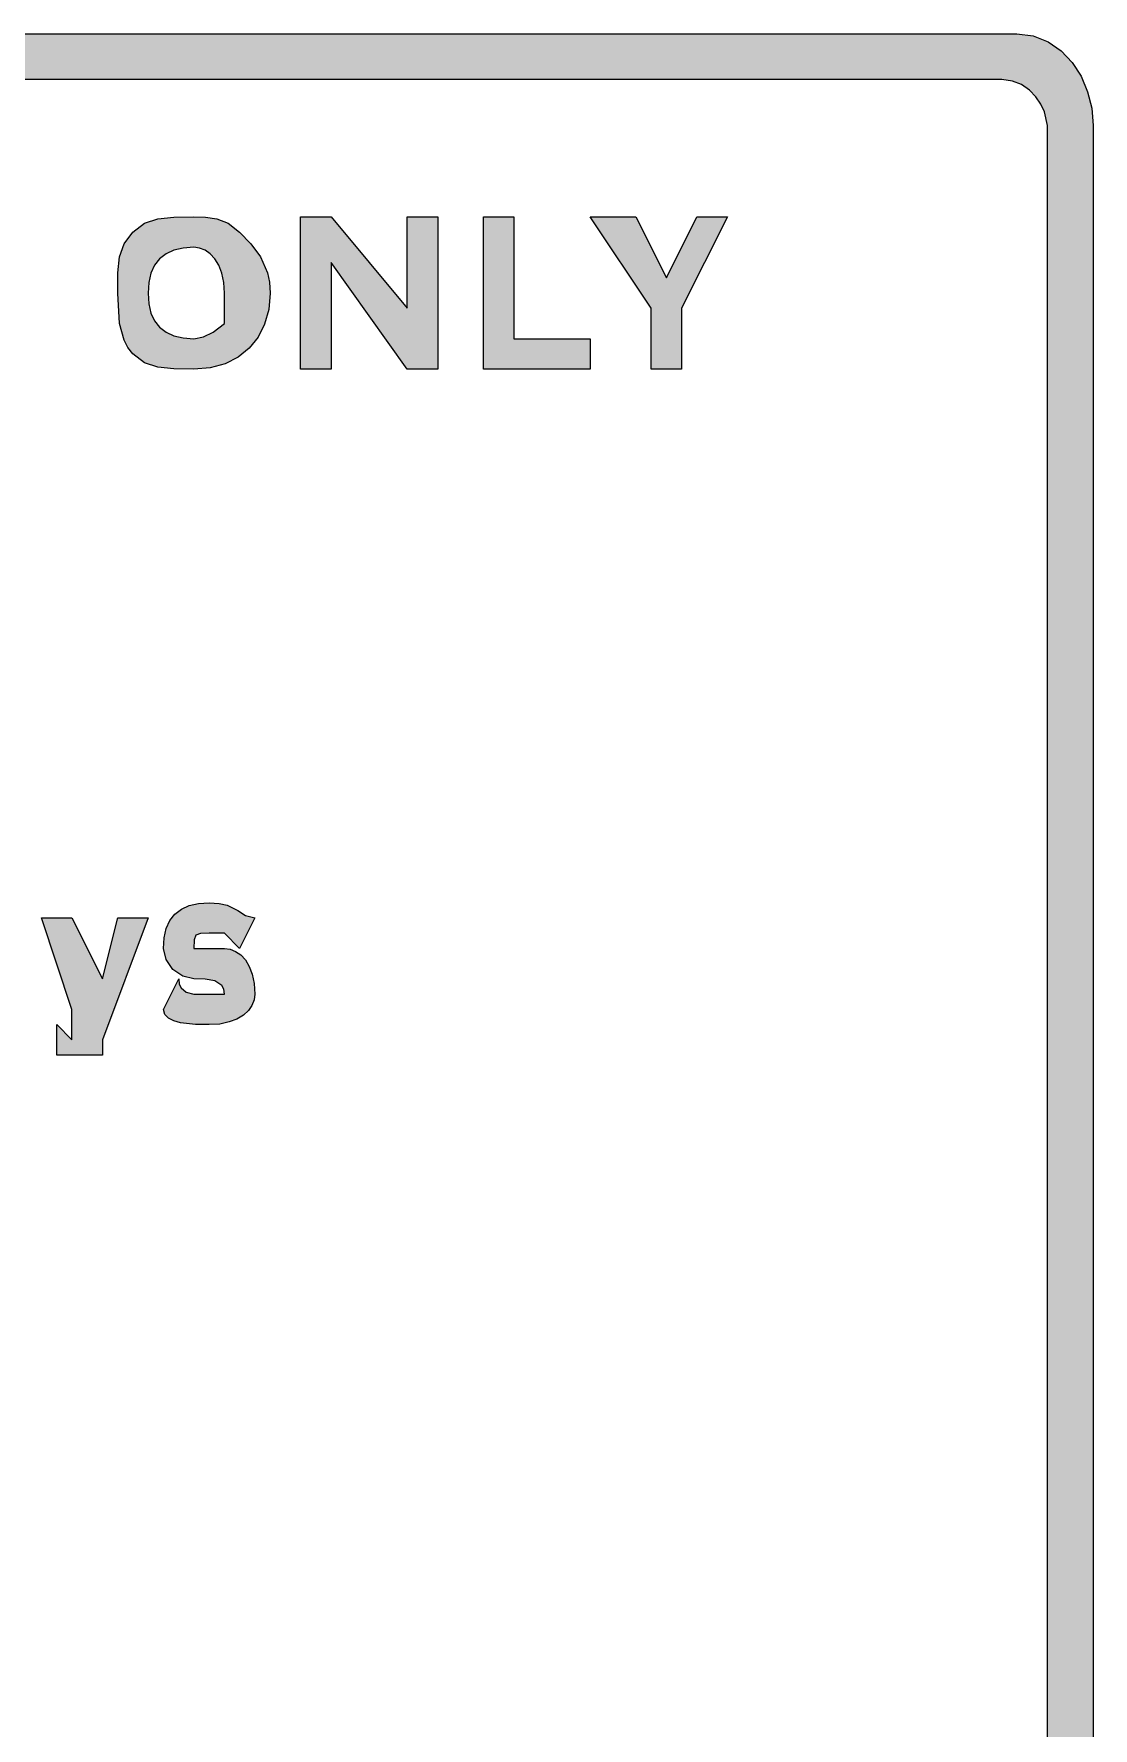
# Model space of a CAD drawing. Header units: metres. Extents: x 117 to 450, y 6 to 264.
# Drawn here: x 366.2 to 449.6, y 130.4 to 263.8 of the extents above; entities that cross this region are included whole.
import ezdxf

# ---------------------------------------------------------------- set-up
doc = ezdxf.new("R2010")
doc.units = ezdxf.units.M
doc.layers.add('FILL_BLACK_000000', color=7, linetype='Continuous', true_color=0x000000)

msp = doc.modelspace()

# ---------------------------------------------------------------- hatches: boundary and pattern name
at = {"layer": 'FILL_BLACK_000000', "true_color": 0x000000}
h = msp.add_hatch(color=7, dxfattribs=at)
h.dxf.hatch_style = 1
h.paths.add_polyline_path([(117.42, 257.65), (117.96, 258.96), (118.73, 260.27), (119.61, 261.36), (121.41, 263.01), (122.31, 263.55), (123.21, 263.76), (443.61, 263.76), (444.9, 263.6), (446.07, 263.14), (447.09, 262.43), (447.96, 261.51), (448.66, 260.42), (449.18, 259.2), (449.5, 257.9), (449.61, 256.56), (449.61, 11.76), (449.5, 10.47), (449.18, 9.3), (448.66, 8.28), (447.96, 7.41), (447.09, 6.71), (446.07, 6.19), (444.9, 5.87), (443.61, 5.76), (123.21, 5.76), (122.31, 5.97), (121.41, 6.51), (119.61, 8.16), (119.21, 8.21), (118.9, 8.35), (118.41, 8.76), (117.92, 9.17), (117.61, 9.31), (117.21, 9.36), (117.21, 11.76), (117.21, 256.56), (117.42, 257.65)])
h.paths.add_polyline_path([(443.98, 9.58), (444.6, 9.87), (445.11, 10.26), (445.5, 10.77), (445.78, 11.38), (445.95, 12.12), (446.01, 12.96), (446.01, 256.56), (445.78, 257.63), (445.5, 258.23), (445.11, 258.81), (444.6, 259.34), (443.98, 259.77), (443.25, 260.05), (442.41, 260.16), (124.41, 260.16), (123.53, 259.97), (122.76, 259.56), (122.01, 258.96), (121.61, 258.91), (121.32, 258.77), (120.96, 258.36), (120.81, 257.76), (120.81, 256.56), (120.81, 12.96), (120.83, 12.08), (120.96, 11.31), (121.32, 10.77), (121.61, 10.61), (122.01, 10.56), (122.06, 10.16), (122.22, 9.87), (122.76, 9.51), (123.53, 9.38), (124.41, 9.36), (442.41, 9.36), (443.25, 9.42), (443.98, 9.58)], flags=16)
h = msp.add_hatch(color=7, dxfattribs=at)
h.dxf.hatch_style = 1
h.paths.add_polyline_path([(375.96, 237.51), (374.93, 237.87), (374.01, 238.56), (373.61, 239.06), (373.32, 239.65), (372.96, 240.96), (372.81, 243.36), (372.83, 244.95), (372.96, 246.21), (373.32, 247.24), (374.01, 248.16), (374.93, 248.85), (375.96, 249.21), (377.22, 249.34), (378.81, 249.36), (379.71, 249.34), (380.61, 249.21), (381.51, 248.85), (382.41, 248.16), (383.29, 247.24), (384.06, 246.21), (384.6, 244.95), (384.76, 244.21), (384.81, 243.36), (384.7, 242.07), (384.38, 240.9), (383.86, 239.88), (383.16, 239.01), (382.29, 238.31), (381.27, 237.79), (380.1, 237.47), (378.81, 237.36), (377.22, 237.38), (375.96, 237.51)])
h.paths.add_polyline_path([(375.43, 241.78), (375.72, 241.17), (376.11, 240.66), (376.62, 240.27), (377.23, 239.98), (377.97, 239.82), (378.81, 239.76), (379.56, 239.91), (380.33, 240.27), (381.21, 240.96), (381.21, 243.36), (381.16, 244.2), (381, 244.93), (380.77, 245.55), (380.46, 246.06), (380.1, 246.45), (379.69, 246.73), (379.26, 246.9), (378.81, 246.96), (377.97, 246.9), (377.23, 246.73), (376.62, 246.45), (376.11, 246.06), (375.72, 245.55), (375.43, 244.93), (375.27, 244.2), (375.21, 243.36), (375.27, 242.52), (375.43, 241.78)], flags=16)
h = msp.add_hatch(color=7, dxfattribs=at)
h.dxf.hatch_style = 1
h.paths.add_polyline_path([(389.61, 237.36), (387.21, 237.36), (387.21, 249.36), (389.61, 249.36), (395.61, 242.16), (395.61, 249.36), (398.01, 249.36), (398.01, 237.36), (395.61, 237.36), (389.61, 245.76), (389.61, 237.36)])
h = msp.add_hatch(color=7, dxfattribs=at)
h.dxf.hatch_style = 1
h.paths.add_polyline_path([(410.01, 237.36), (401.61, 237.36), (401.61, 249.36), (404.01, 249.36), (404.01, 239.76), (410.01, 239.76), (410.01, 237.36)])
h = msp.add_hatch(color=7, dxfattribs=at)
h.dxf.hatch_style = 1
h.paths.add_polyline_path([(414.81, 242.16), (410.01, 249.36), (413.61, 249.36), (416.01, 244.56), (418.41, 249.36), (420.81, 249.36), (417.21, 242.16), (417.21, 237.36), (416.01, 237.36), (414.81, 237.36), (414.81, 242.16)])
h = msp.add_hatch(color=7, dxfattribs=at)
h.dxf.hatch_style = 1
h.paths.add_polyline_path([(383.55, 187.71), (383.38, 187.28), (383.1, 186.87), (382.71, 186.51), (382.2, 186.2), (381.58, 185.97), (380.85, 185.81), (380.01, 185.76), (378.94, 185.78), (377.76, 185.91), (377.23, 186.05), (376.8, 186.27), (376.52, 186.56), (376.41, 186.96), (377.61, 189.36), (377.66, 188.96), (377.8, 188.67), (378.21, 188.31), (378.81, 188.16), (380.01, 188.16), (381.21, 188.16), (381.16, 188.56), (381, 188.85), (380.46, 189.21), (379.69, 189.34), (378.81, 189.36), (377.93, 189.57), (377.16, 190.11), (376.62, 190.88), (376.41, 191.76), (376.47, 192.6), (376.63, 193.33), (376.92, 193.95), (377.31, 194.46), (377.82, 194.85), (378.43, 195.13), (379.17, 195.3), (380.01, 195.36), (380.8, 195.31), (381.42, 195.17), (382.26, 194.76), (382.88, 194.35), (383.61, 194.16), (382.41, 191.76), (381.21, 192.96), (380.01, 192.96), (379.32, 192.94), (378.96, 192.81), (378.83, 192.45), (378.81, 191.76), (380.01, 191.76), (381.21, 191.76), (381.66, 191.7), (382.09, 191.53), (382.5, 191.25), (382.86, 190.86), (383.17, 190.35), (383.4, 189.73), (383.56, 189), (383.61, 188.16), (383.55, 187.71)])
h = msp.add_hatch(color=7, dxfattribs=at)
h.dxf.hatch_style = 1
h.paths.add_polyline_path([(371.61, 189.36), (372.81, 194.16), (375.21, 194.16), (371.61, 184.56), (371.61, 183.36), (370.41, 183.36), (369.21, 183.36), (368.01, 183.36), (368.01, 185.76), (369.21, 184.56), (369.21, 185.76), (369.21, 186.96), (366.81, 194.16), (369.21, 194.16), (371.61, 189.36)])

# ---------------------------------------------------------------- linework, layer by layer
at = {"layer": 'FILL_BLACK_000000', "lineweight": 0, "true_color": 0x000000}
for points in [[(123.21, 263.76), (443.61, 263.76), (444.9, 263.6), (446.07, 263.14), (447.09, 262.43), (447.96, 261.51), (448.66, 260.42), (449.18, 259.2), (449.5, 257.9), (449.61, 256.56), (449.61, 11.76), (449.5, 10.47), (449.18, 9.3), (448.66, 8.28), (447.96, 7.41), (447.09, 6.71), (446.07, 6.19), (444.9, 5.87), (443.61, 5.76), (123.21, 5.76)], [(124.41, 9.36), (442.41, 9.36), (443.25, 9.42), (443.98, 9.58), (444.6, 9.87), (445.11, 10.26), (445.5, 10.77), (445.78, 11.38), (445.95, 12.12), (446.01, 12.96), (446.01, 256.56), (445.78, 257.63), (445.5, 258.23), (445.11, 258.81), (444.6, 259.34), (443.98, 259.77), (443.25, 260.05), (442.41, 260.16), (124.41, 260.16)]]:
    msp.add_lwpolyline(points, dxfattribs=at)
for points in [[(375.96, 237.51), (374.93, 237.87), (374.01, 238.56), (373.61, 239.06), (373.32, 239.65), (372.96, 240.96), (372.81, 243.36), (372.83, 244.95), (372.96, 246.21), (373.32, 247.24), (374.01, 248.16), (374.93, 248.85), (375.96, 249.21), (377.22, 249.34), (378.81, 249.36), (379.71, 249.34), (380.61, 249.21), (381.51, 248.85), (382.41, 248.16), (383.29, 247.24), (384.06, 246.21), (384.6, 244.95), (384.76, 244.21), (384.81, 243.36), (384.7, 242.07), (384.38, 240.9), (383.86, 239.88), (383.16, 239.01), (382.29, 238.31), (381.27, 237.79), (380.1, 237.47), (378.81, 237.36), (377.22, 237.38)], [(389.61, 237.36), (387.21, 237.36), (387.21, 249.36), (389.61, 249.36), (395.61, 242.16), (395.61, 249.36), (398.01, 249.36), (398.01, 237.36), (395.61, 237.36), (389.61, 245.76)], [(410.01, 237.36), (401.61, 237.36), (401.61, 249.36), (404.01, 249.36), (404.01, 239.76), (410.01, 239.76)], [(414.81, 242.16), (410.01, 249.36), (413.61, 249.36), (416.01, 244.56), (418.41, 249.36), (420.81, 249.36), (417.21, 242.16), (417.21, 237.36), (416.01, 237.36), (414.81, 237.36)], [(375.43, 241.78), (375.72, 241.17), (376.11, 240.66), (376.62, 240.27), (377.23, 239.98), (377.97, 239.82), (378.81, 239.76), (379.56, 239.91), (380.33, 240.27), (381.21, 240.96), (381.21, 243.36), (381.16, 244.2), (381, 244.93), (380.77, 245.55), (380.46, 246.06), (380.1, 246.45), (379.69, 246.73), (379.26, 246.9), (378.81, 246.96), (377.97, 246.9), (377.23, 246.73), (376.62, 246.45), (376.11, 246.06), (375.72, 245.55), (375.43, 244.93), (375.27, 244.2), (375.21, 243.36), (375.27, 242.52)], [(383.55, 187.71), (383.38, 187.28), (383.1, 186.87), (382.71, 186.51), (382.2, 186.2), (381.58, 185.97), (380.85, 185.81), (380.01, 185.76), (378.94, 185.78), (377.76, 185.91), (377.23, 186.05), (376.8, 186.27), (376.52, 186.56), (376.41, 186.96), (377.61, 189.36), (377.66, 188.96), (377.8, 188.67), (378.21, 188.31), (378.81, 188.16), (380.01, 188.16), (381.21, 188.16), (381.16, 188.56), (381, 188.85), (380.46, 189.21), (379.69, 189.34), (378.81, 189.36), (377.93, 189.57), (377.16, 190.11), (376.62, 190.88), (376.41, 191.76), (376.47, 192.6), (376.63, 193.33), (376.92, 193.95), (377.31, 194.46), (377.82, 194.85), (378.43, 195.13), (379.17, 195.3), (380.01, 195.36), (380.8, 195.31), (381.42, 195.17), (382.26, 194.76), (382.88, 194.35), (383.61, 194.16), (382.41, 191.76), (381.21, 192.96), (380.01, 192.96), (379.32, 192.94), (378.96, 192.81), (378.83, 192.45), (378.81, 191.76), (380.01, 191.76), (381.21, 191.76), (381.66, 191.7), (382.09, 191.53), (382.5, 191.25), (382.86, 190.86), (383.17, 190.35), (383.4, 189.73), (383.56, 189), (383.61, 188.16)], [(371.61, 189.36), (372.81, 194.16), (375.21, 194.16), (371.61, 184.56), (371.61, 183.36), (370.41, 183.36), (369.21, 183.36), (368.01, 183.36), (368.01, 185.76), (369.21, 184.56), (369.21, 185.76), (369.21, 186.96), (366.81, 194.16), (369.21, 194.16)]]:
    msp.add_lwpolyline(points, close=True, dxfattribs=at)

doc.saveas('drawing.dxf')
